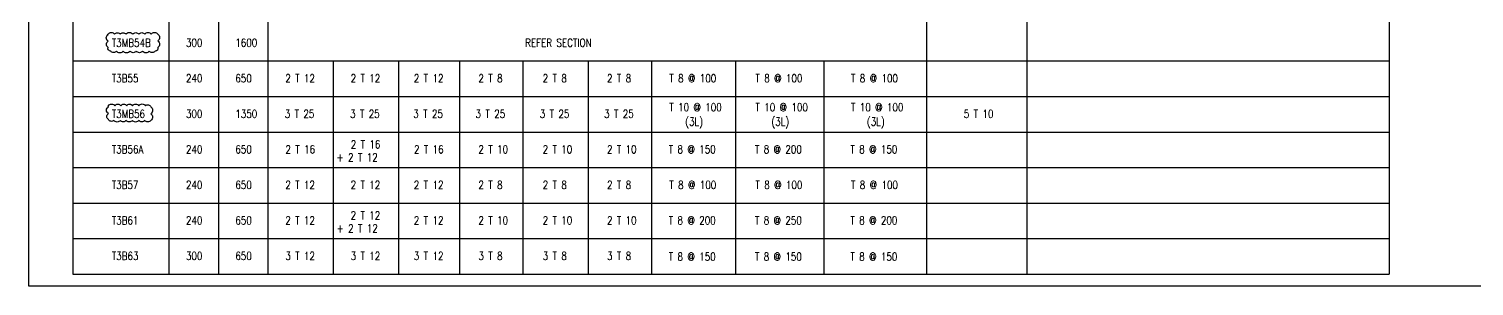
# Model space of a CAD drawing. Header units: millimetres. Extents: x 3265265 to 3333875, y 917954 to 997286.
# Drawn here: x 3265265 to 3299570, y 940580 to 946680 of the extents above; entities that cross this region are included whole.
import ezdxf

# ---------------------------------------------------------------- set-up
doc = ezdxf.new("R2010")
doc.units = ezdxf.units.MM
doc.header["$LTSCALE"] = 100
doc.header["$MEASUREMENT"] = 0
for name, color, linetype in [('cloud', 7, 'Continuous'), ('RET. WALL', 6, 'Continuous'), ('SC-LINE', 5, 'Continuous'), ('TABLE-TEXT', 3, 'Continuous')]:
    doc.layers.add(name, color=color, linetype=linetype)
doc.styles.add('ROMANS', font='romans.shx', dxfattribs={"width": 0.8})

msp = doc.modelspace()

# ---------------------------------------------------------------- linework, layer by layer
at = {"layer": 'cloud'}
for points in [[(3267142.4, 946554.6, -0.5206), (3267297.9, 946554.6, -0.5206), (3267433.1, 946554.6, -0.5206), (3267566.7, 946554.6, -0.5206), (3267730.1, 946554.6, -0.5206), (3267872.5, 946554.6, -0.5206), (3268014.8, 946554.6, -0.5206), (3268167.4, 946554.6, -0.5206), (3268323.4, 946554.6, -0.5206), (3268325.4, 946395.8, -0.5206), (3268325.4, 946238.7, -0.5206), (3268260.8, 946154, -0.5206), (3268120.8, 946154, -0.5206), (3267963.1, 946154, -0.5206), (3267814.4, 946154, -0.5206), (3267666, 946154, -0.5206), (3267501.6, 946154, -0.5206), (3267343.9, 946154, -0.5206), (3267207, 946154, -0.5206), (3267142.4, 946242.4, -0.5206), (3267142.4, 946388.3, -0.5206), (3267142.4, 946545.7, -0.5206), (3267142.4, 946554.6, -0.5206)], [(3267150.2, 944859.1, -0.5206), (3267302.3, 944859.1, -0.5206), (3267447.4, 944859.1, -0.5206), (3267585.7, 944859.1, -0.5206), (3267726.5, 944859.1, -0.5206), (3267873.7, 944859.1, -0.5206), (3268033.4, 944859.1, -0.5206), (3268158.8, 944834.3, -0.5206), (3268158.8, 944668.5, -0.5206), (3268158.4, 944510.9, -0.5206), (3268013.7, 944510.9, -0.5206), (3267874.9, 944510.9, -0.5206), (3267720, 944510.9, -0.5206), (3267570.6, 944510.9, -0.5206), (3267435.1, 944510.9, -0.5206), (3267278.9, 944510.9, -0.5206), (3267150.2, 944532.1, -0.5206), (3267150.2, 944670.3, -0.5206), (3267150.2, 944834.7, -0.5206), (3267150.2, 944859.1, -0.5206)]]:
    msp.add_lwpolyline(points, format="xyb", close=True, dxfattribs=at)
at = {"layer": 'RET. WALL'}
msp.add_lwpolyline([(3265264.5, 997285.8), (3333874.7, 997285.8), (3333874.7, 940580), (3265264.5, 940580)], close=True, dxfattribs=at)
at = {"layer": 'SC-LINE', "color": 5}
for p, q in [((3266310.7, 994440.7), (3266310.7, 940863.7)), ((3268589.8, 994440.7), (3268589.8, 940863.7)), ((3270934, 994440.7), (3270934, 940863.7)), ((3286571.2, 994440.7), (3286571.2, 940863.7)), ((3288954.2, 994440.7), (3288954.2, 940863.7)), ((3297550.1, 994440.7), (3297550.1, 940863.7)), ((3275489, 945919.7), (3275489, 940863.7)), ((3280045.4, 945919.7), (3280045.4, 940863.7)), ((3266310.7, 940863.7), (3297550.1, 940863.7))]:
    msp.add_line(p, q, dxfattribs=at)
at = {"layer": 'SC-LINE', "color": 2}
for p, q in [((3269761.9, 992966.6), (3269761.9, 940863.7)), ((3266310.7, 945919.7), (3297550.1, 945919.7)), ((3272487.9, 945919.7), (3272487.9, 940863.7)), ((3274034.4, 945919.7), (3274034.4, 940863.7)), ((3276991.8, 945919.7), (3276991.8, 940863.7)), ((3278538.3, 945919.7), (3278538.3, 940863.7)), ((3282035.2, 945919.7), (3282035.2, 940863.7)), ((3284134.7, 945919.7), (3284134.7, 940863.7)), ((3266310.7, 945077), (3297550.1, 945077)), ((3266310.7, 944234.3), (3297550.1, 944234.3)), ((3266310.7, 943391.7), (3297550.1, 943391.7)), ((3266310.7, 942549), (3297550.1, 942549)), ((3266310.7, 941706.3), (3297550.1, 941706.3))]:
    msp.add_line(p, q, dxfattribs=at)

# ---------------------------------------------------------------- texts
at = {"layer": 'TABLE-TEXT', "style": 'ROMANS', "width": 0.8}
for s, p in [('T3MB54B', (3267233, 946255.8)), ('300', (3268992.5, 946255.8)), ('1600', (3270164.6, 946255.8)), ('REFER SECTION', (3277045.2, 946255.8)), ('T3B55', (3267233, 945413.1)), ('240', (3268992.5, 945413.1)), ('650', (3270164.6, 945413.1)), ('2 T 12', (3271351.1, 945413.1)), ('2 T 12', (3272901.3, 945413.1)), ('2 T 12', (3274401.9, 945413.1)), ('2 T 8', (3275934.9, 945413.1)), ('2 T 8', (3277459.5, 945413.1)), ('2 T 8', (3278986.3, 945413.1)), ('T 8 @ 100', (3280466.5, 945413.1)), ('T 8 @ 100', (3282511.2, 945413.1)), ('T 8 @ 100', (3284779.2, 945413.1)), ('T 10 @ 100', (3280466.5, 944726.6)), ('T 10 @ 100', (3282511.2, 944726.6)), ('T 10 @ 100', (3284779.2, 944726.6)), ('T3MB56', (3267233, 944570.5)), ('300', (3268992.5, 944570.5)), ('1350', (3270164.6, 944570.5)), ('3 T 25', (3271337.5, 944570.5)), ('3 T 25', (3272887.7, 944570.5)), ('3 T 25', (3274388.3, 944570.5)), ('3 T 25', (3275867, 944570.5)), ('3 T 25', (3277391.6, 944570.5)), ('3 T 25', (3278918.4, 944570.5)), ('(3L)', (3280843.4, 944384.8)), ('(3L)', (3282888, 944384.8)), ('(3L)', (3285156, 944384.8)), ('5 T 10', (3287457.1, 944570.5)), ('T3B56A', (3267233, 943727.8)), ('240', (3268992.5, 943727.8)), ('650', (3270164.6, 943727.8)), ('2 T 16', (3271354.5, 943727.8)), ('2 T 16', (3272904.7, 943846.6)), ('2 T 16', (3274405.3, 943727.8)), ('2 T 10', (3275934.9, 943727.8)), ('2 T 10', (3277459.5, 943727.8)), ('2 T 10', (3278986.3, 943727.8)), ('T 8 @ 150', (3280453, 943727.8)), ('T 8 @ 200', (3282497.6, 943727.8)), ('T 8 @ 150', (3284765.6, 943727.8)), ('+ 2 T 12', (3272567, 943538)), ('T3B57', (3267233, 942885.1)), ('240', (3268992.5, 942885.1)), ('650', (3270164.6, 942885.1)), ('2 T 12', (3271351.1, 942885.1)), ('2 T 12', (3272901.3, 942885.1)), ('2 T 12', (3274401.9, 942885.1)), ('2 T 8', (3275934.9, 942885.1)), ('2 T 8', (3277459.5, 942885.1)), ('2 T 8', (3278986.3, 942885.1)), ('T 8 @ 100', (3280466.5, 942885.1)), ('T 8 @ 100', (3282511.2, 942885.1)), ('T 8 @ 100', (3284779.2, 942885.1)), ('T3B61', (3267233, 942042.4)), ('240', (3268992.5, 942042.4)), ('650', (3270164.6, 942042.4)), ('2 T 12', (3271351.1, 942042.4)), ('+ 2 T 12', (3272569, 941853.1)), ('2 T 12', (3272901.3, 942161.3)), ('2 T 12', (3274401.9, 942042.4)), ('2 T 10', (3275934.9, 942042.4)), ('2 T 10', (3277459.5, 942042.4)), ('2 T 10', (3278986.3, 942042.4)), ('T 8 @ 200', (3280453, 942042.4)), ('T 8 @ 250', (3282497.6, 942042.4)), ('T 8 @ 200', (3284765.6, 942042.4)), ('T3B63', (3267233, 941199.8)), ('300', (3268992.5, 941199.8)), ('650', (3270164.6, 941199.8)), ('3 T 12', (3271351.1, 941199.8)), ('3 T 12', (3272901.3, 941199.8)), ('3 T 12', (3274401.9, 941199.8)), ('3 T 8', (3275934.9, 941199.8)), ('3 T 8', (3277459.5, 941199.8)), ('3 T 8', (3278986.3, 941199.8)), ('T 8 @ 150', (3280453, 941182.9)), ('T 8 @ 150', (3282497.6, 941182.9)), ('T 8 @ 150', (3284765.6, 941182.9))]:
    msp.add_text(s, height=190, dxfattribs=at).set_placement(p)

doc.saveas('drawing.dxf')
